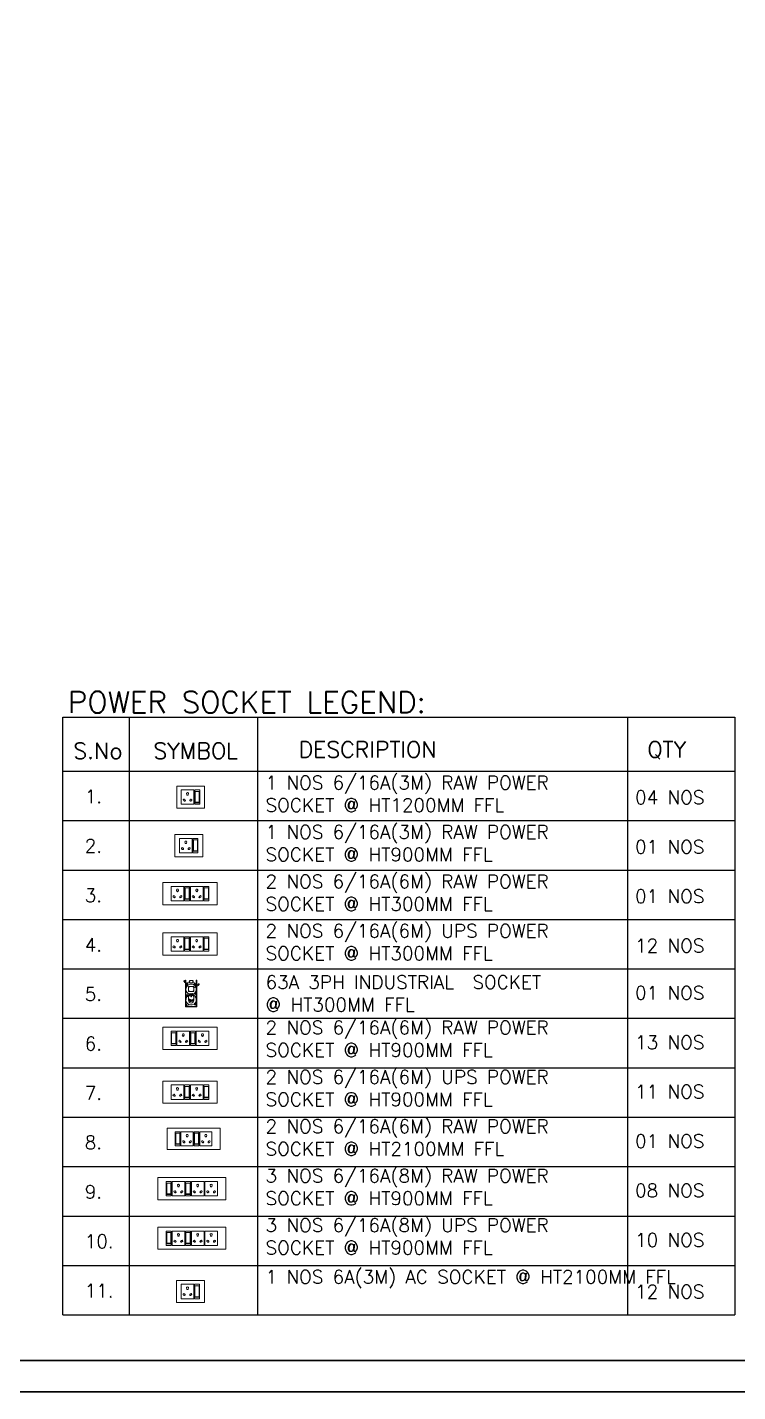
# Model space of a CAD drawing. Header units: millimetres. Extents: x 3552052 to 4144896, y -707811 to -630695.
# Drawn here: x 3558836 to 3564122, y -666372 to -656214 of the extents above; entities that cross this region are included whole.
import ezdxf

# ---------------------------------------------------------------- set-up
doc = ezdxf.new("R2010")
doc.units = ezdxf.units.MM
doc.header["$LTSCALE"] = 6
doc.header["$MEASUREMENT"] = 0
doc.linetypes.add('ACAD_ISO04W100', pattern=[30, 24, -3, 0, -3])
doc.layers.get('0').update_dxf_attribs({"linetype": 'CONTINUOUS', "lineweight": 0})
for name, color, linetype, lineweight in [('axes', 40, 'ACAD_ISO04W100', 0), ('ELE 32A 3PH INDUSTRIAL SOCKET', 1, 'CONTINUOUS', 0), ('ELE 63A 3PH INDUSTRIAL SOCKET', 1, 'CONTINUOUS', 0), ('ELE-1 NO 6-16A RAW POWER SOCKET', 1, 'CONTINUOUS', 0), ('ELE-2NOS OF 6-16 RAW POWER SOCKET', 1, 'CONTINUOUS', 0), ('ELE-3NOS 6-16A POWER SOCKET', 5, 'CONTINUOUS', 0), ('ELE-8M 6-16A UPS SOCKET', 223, 'CONTINUOUS', 0), ('ELE-LIGHTING WIRRING', 7, 'CONTINUOUS', 0), ('ELE. 2N0S OF 6-16 UPS SOCKETS', 191, 'CONTINUOUS', 0)]:
    doc.layers.add(name, color=color, linetype=linetype, lineweight=lineweight)
doc.layers.add('ELE-6A AC SOCKET', color=7, linetype='CONTINUOUS', lineweight=0, true_color=0x00ceb6)
doc.styles.add('ROMANS', font='romans.shx')

# ---------------------------------------------------------------- blocks, each defined once
blk = doc.blocks.new('6-16A RAW POWER SOCKET 3M')
at = {"layer": 'ELE-1 NO 6-16A RAW POWER SOCKET', "lineweight": 0}
for p, q in [((0, 57.9), (72.3, 57.9)), ((0, 57.9), (72.3, 57.9)), ((0, 32.7), (0, 57.9)), ((0, 57.9), (0, 32.7)), ((72.3, 32.7), (0, 32.7)), ((0, 28.5), (0, -34.8)), ((72.3, 28.5), (0, 28.5)), ((7.9, 55.8), (64.4, 55.8)), ((7.9, 34.8), (7.9, 55.8)), ((64.4, 34.8), (7.9, 34.8)), ((61.9, 55.8), (61.9, 34.8)), ((64.4, 55.8), (64.4, 34.8)), ((72.3, 57.9), (72.3, 32.7)), ((72.3, -34.8), (72.3, 28.5)), ((0, -34.8), (72.3, -34.8))]:
    blk.add_line(p, q, dxfattribs=at)
blk.add_lwpolyline([(92, 82.1), (92, -57.5), (-19.7, -57.5), (-19.7, 82.1)], close=True, dxfattribs=at)
for centre, radius, start, end in [((18.3, -3.1), 4.93, 37.15837, 322.84163), ((23.3, -3.1), 3.14, 251.40312, 108.59688), ((50.3, 14.9), 4.24, 357.48997, 264.73109), ((53.2, 11.6), 3.43, 194.90486, 67.31619), ((50.3, -21.2), 4.24, 95.26891, 2.51003), ((53.2, -17.8), 3.43, 292.68381, 165.09514)]:
    blk.add_arc(centre, radius, start, end, dxfattribs=at)
blk = doc.blocks.new('6 MODULES RAW POWER')
at = {"layer": 'ELE-2NOS OF 6-16 RAW POWER SOCKET', "color": 1, "lineweight": 0, "ltscale": 300}
for p, q in [((-6.1, 92), (-6.1, 19.7)), ((-6.1, 92), (-6.1, 19.7)), ((19.1, 92), (-6.1, 92)), ((-6.1, 92), (19.1, 92)), ((-4, 84.2), (-4, 27.6)), ((17, 84.2), (-4, 84.2)), ((17, 27.6), (17, 84.2)), ((19.1, 19.7), (19.1, 92)), ((23.3, 92), (86.6, 92)), ((23.3, 19.7), (23.3, 92)), ((86.6, 92), (86.6, 19.7)), ((90.8, 92), (90.8, 19.7)), ((90.8, 92), (90.8, 19.7)), ((116, 92), (90.8, 92)), ((90.8, 92), (116, 92)), ((92.9, 84.2), (92.9, 27.6)), ((113.9, 84.2), (92.9, 84.2)), ((113.9, 27.6), (113.9, 84.2)), ((116, 19.7), (116, 92)), ((120.2, 19.7), (120.2, 92)), ((120.2, 92), (183.6, 92)), ((183.6, 92), (183.6, 19.7)), ((-6.1, 19.7), (19.1, 19.7)), ((-4, 30.1), (17, 30.1)), ((-4, 27.6), (17, 27.6)), ((86.6, 19.7), (23.3, 19.7)), ((90.8, 19.7), (116, 19.7)), ((92.9, 30.1), (113.9, 30.1)), ((92.9, 27.6), (113.9, 27.6)), ((183.6, 19.7), (120.2, 19.7))]:
    blk.add_line(p, q, dxfattribs=at)
blk.add_lwpolyline([(-48.5, 0), (226, 0), (226, 111.7), (-48.5, 111.7)], close=True, dxfattribs=at)
for centre, radius, start, end in [((55, 73.7), 4.93, 307.15837, 232.84163), ((151.9, 73.7), 4.93, 307.15837, 232.84163), ((36.9, 41.8), 4.25, 5.26891, 272.51003), ((40.3, 38.8), 3.43, 202.68381, 75.09514), ((55, 68.8), 3.14, 161.40312, 18.59688), ((69.7, 38.8), 3.43, 104.90486, 337.31619), ((73, 41.8), 4.25, 267.48997, 174.73109), ((133.8, 41.8), 4.25, 5.26891, 272.51003), ((137.2, 38.8), 3.43, 202.68381, 75.09514), ((151.9, 68.8), 3.14, 161.40312, 18.59688), ((166.6, 38.8), 3.43, 104.90486, 337.31619), ((169.9, 41.8), 4.25, 267.48997, 174.73109)]:
    blk.add_arc(centre, radius, start, end, dxfattribs=at)
blk = doc.blocks.new('6MODULE-UPS')
at = {"layer": 'ELE. 2N0S OF 6-16 UPS SOCKETS', "color": 223, "lineweight": 0}
for p, q in [((-5.7, 91.9), (-5.7, 19.7)), ((-5.7, 91.9), (-5.7, 19.7)), ((19.4, 91.9), (-5.7, 91.9)), ((-5.7, 91.9), (19.4, 91.9)), ((-3.6, 84), (-3.6, 27.6)), ((17.3, 84), (-3.6, 84)), ((17.3, 27.6), (17.3, 84)), ((19.4, 19.7), (19.4, 91.9)), ((23.6, 91.9), (86.9, 91.9)), ((23.6, 19.7), (23.6, 91.9)), ((86.9, 91.9), (86.9, 19.7)), ((91.1, 91.9), (91.1, 19.7)), ((91.1, 91.9), (91.1, 19.7)), ((116.2, 91.9), (91.1, 91.9)), ((91.1, 91.9), (116.2, 91.9)), ((93.2, 84), (93.2, 27.6)), ((114.1, 84), (93.2, 84)), ((114.1, 27.6), (114.1, 84)), ((116.2, 19.7), (116.2, 91.9)), ((120.4, 19.7), (120.4, 91.9)), ((120.4, 91.9), (183.6, 91.9)), ((183.6, 91.9), (183.6, 19.7)), ((-5.7, 19.7), (19.4, 19.7)), ((-3.6, 30.1), (17.3, 30.1)), ((-3.6, 27.6), (17.3, 27.6)), ((86.9, 19.7), (23.6, 19.7)), ((91.1, 19.7), (116.2, 19.7)), ((93.2, 30.1), (114.1, 30.1)), ((93.2, 27.6), (114.1, 27.6)), ((183.6, 19.7), (120.4, 19.7))]:
    blk.add_line(p, q, dxfattribs=at)
blk.add_lwpolyline([(-48.1, 0), (226, 0), (226, 111.6), (-48.1, 111.6)], close=True, dxfattribs=at)
for centre, radius, start, end in [((55.3, 73.6), 4.92, 307.15837, 232.84163), ((55.3, 68.7), 3.14, 161.40312, 18.59688), ((152, 73.6), 4.92, 307.15837, 232.84163), ((152, 68.7), 3.14, 161.40312, 18.59688), ((37.2, 41.7), 4.24, 5.26891, 272.51003), ((40.6, 38.8), 3.42, 202.68381, 75.09514), ((69.9, 38.8), 3.42, 104.90486, 337.31619), ((73.3, 41.7), 4.24, 267.48997, 174.73109), ((134, 41.7), 4.24, 5.26891, 272.51003), ((137.3, 38.8), 3.42, 202.68381, 75.09514), ((166.7, 38.8), 3.42, 104.90486, 337.31619), ((170, 41.7), 4.24, 267.48997, 174.73109)]:
    blk.add_arc(centre, radius, start, end, dxfattribs=at)
blk = doc.blocks.new('543WYH')
at = {"layer": 'ELE-2NOS OF 6-16 RAW POWER SOCKET', "color": 30, "linetype": 'ByBlock', "lineweight": 0}
for p, q in [((-123.5, -57), (-123.5, -90.8)), ((-26.5, -57), (-123.5, -57)), ((-26.5, -57), (-123.5, -57)), ((-123.5, -90.8), (-26.5, -90.8)), ((-113, -59.8), (-113, -88)), ((-37, -59.8), (-113, -59.8)), ((-113, -88), (-37, -88)), ((-109.6, -59.8), (-109.6, -88)), ((-37, -88), (-37, -59.8)), ((-26.5, -57), (-26.5, -90.8)), ((-26.5, -90.8), (-26.5, -57)), ((-123.5, -96.4), (-26.5, -96.4)), ((-123.5, -181.4), (-123.5, -96.4)), ((-26.5, -181.4), (-123.5, -181.4)), ((-26.5, -96.4), (-26.5, -181.4)), ((-123.5, -187.1), (-123.5, -220.9)), ((-26.5, -187.1), (-123.5, -187.1)), ((-26.5, -187.1), (-123.5, -187.1)), ((-123.5, -220.9), (-26.5, -220.9)), ((-123.5, -311.5), (-123.5, -226.5)), ((-123.5, -226.5), (-26.5, -226.5)), ((-113, -189.9), (-113, -218)), ((-37, -189.9), (-113, -189.9)), ((-113, -218), (-37, -218)), ((-109.6, -189.9), (-109.6, -218)), ((-37, -218), (-37, -189.9)), ((-26.5, -187.1), (-26.5, -220.9)), ((-26.5, -220.9), (-26.5, -187.1)), ((-26.5, -226.5), (-26.5, -311.5)), ((-26.5, -311.5), (-123.5, -311.5)), ((-123.5, -402.2), (-123.5, -317.1)), ((-123.5, -317.1), (-26.5, -317.1)), ((-26.5, -317.1), (-26.5, -402.2)), ((-26.5, -402.2), (-123.5, -402.2))]:
    blk.add_line(p, q, dxfattribs=at)
blk.add_lwpolyline([(-150, 0), (-150, -459.1), (0, -459.1), (0, 0)], close=True, dxfattribs=at)
for centre, radius, start, end in [((-97.9, -119.2), 4.6, 112.68381, 345.09514), ((-97.9, -158.6), 4.6, 14.90486, 247.31619), ((-93.9, -114.7), 5.7, 275.26891, 182.51003), ((-93.9, -163.1), 5.7, 177.48997, 84.73109), ((-57.7, -138.9), 4.22, 71.40312, 288.59688), ((-51, -138.9), 6.62, 217.15837, 142.84163), ((-97.9, -249.3), 4.6, 112.68381, 345.09514), ((-93.9, -244.8), 5.7, 275.26891, 182.51003), ((-57.7, -269), 4.22, 71.40312, 288.59688), ((-51, -269), 6.62, 217.15837, 142.84163), ((-97.9, -288.7), 4.6, 14.90486, 247.31619), ((-97.9, -339.9), 4.6, 112.68381, 345.09514), ((-93.9, -293.2), 5.7, 177.48997, 84.73109), ((-93.9, -335.4), 5.7, 275.26891, 182.51003), ((-57.7, -359.7), 4.22, 71.40312, 288.59688), ((-51, -359.7), 6.62, 217.15837, 142.84163), ((-97.9, -379.4), 4.6, 14.90486, 247.31619), ((-93.9, -383.9), 5.7, 177.48997, 84.73109)]:
    blk.add_arc(centre, radius, start, end, dxfattribs=at)
blk = doc.blocks.new('543E')
at = {"layer": 'ELE. 2N0S OF 6-16 UPS SOCKETS', "color": 72, "linetype": 'ByBlock', "lineweight": 0}
for p, q in [((-123.5, -57), (-123.5, -90.8)), ((-26.5, -57), (-123.5, -57)), ((-26.5, -57), (-123.5, -57)), ((-123.5, -90.8), (-26.5, -90.8)), ((-113, -59.8), (-113, -88)), ((-37, -59.8), (-113, -59.8)), ((-113, -88), (-37, -88)), ((-109.6, -59.8), (-109.6, -88)), ((-37, -88), (-37, -59.8)), ((-26.5, -57), (-26.5, -90.8)), ((-26.5, -90.8), (-26.5, -57)), ((-123.5, -96.4), (-26.5, -96.4)), ((-123.5, -181.4), (-123.5, -96.4)), ((-26.5, -181.4), (-123.5, -181.4)), ((-26.5, -96.4), (-26.5, -181.4)), ((-123.5, -187.1), (-123.5, -220.9)), ((-26.5, -187.1), (-123.5, -187.1)), ((-26.5, -187.1), (-123.5, -187.1)), ((-123.5, -220.9), (-26.5, -220.9)), ((-123.5, -311.5), (-123.5, -226.5)), ((-123.5, -226.5), (-26.5, -226.5)), ((-113, -189.9), (-113, -218)), ((-37, -189.9), (-113, -189.9)), ((-113, -218), (-37, -218)), ((-109.6, -189.9), (-109.6, -218)), ((-37, -218), (-37, -189.9)), ((-26.5, -187.1), (-26.5, -220.9)), ((-26.5, -220.9), (-26.5, -187.1)), ((-26.5, -226.5), (-26.5, -311.5)), ((-26.5, -311.5), (-123.5, -311.5)), ((-123.5, -402.2), (-123.5, -317.1)), ((-123.5, -317.1), (-26.5, -317.1)), ((-26.5, -317.1), (-26.5, -402.2)), ((-26.5, -402.2), (-123.5, -402.2))]:
    blk.add_line(p, q, dxfattribs=at)
blk.add_lwpolyline([(-150, 0), (-150, -459.1), (0, -459.1), (0, 0)], close=True, dxfattribs=at)
for centre, radius, start, end in [((-97.9, -119.2), 4.6, 112.68381, 345.09514), ((-97.9, -158.6), 4.6, 14.90486, 247.31619), ((-93.9, -114.7), 5.7, 275.26891, 182.51003), ((-93.9, -163.1), 5.7, 177.48997, 84.73109), ((-57.7, -138.9), 4.22, 71.40312, 288.59688), ((-51, -138.9), 6.62, 217.15837, 142.84163), ((-97.9, -249.3), 4.6, 112.68381, 345.09514), ((-93.9, -244.8), 5.7, 275.26891, 182.51003), ((-57.7, -269), 4.22, 71.40312, 288.59688), ((-51, -269), 6.62, 217.15837, 142.84163), ((-97.9, -288.7), 4.6, 14.90486, 247.31619), ((-97.9, -339.9), 4.6, 112.68381, 345.09514), ((-93.9, -293.2), 5.7, 177.48997, 84.73109), ((-93.9, -335.4), 5.7, 275.26891, 182.51003), ((-57.7, -359.7), 4.22, 71.40312, 288.59688), ((-51, -359.7), 6.62, 217.15837, 142.84163), ((-97.9, -379.4), 4.6, 14.90486, 247.31619), ((-93.9, -383.9), 5.7, 177.48997, 84.73109)]:
    blk.add_arc(centre, radius, start, end, dxfattribs=at)
blk = doc.blocks.new('RTUH 6U')
at = {"layer": 'ELE-2NOS OF 6-16 RAW POWER SOCKET', "color": 30, "lineweight": 0, "ltscale": 300}
for p, q in [((-311.5, -26.5), (-226.5, -26.5)), ((-311.5, -123.5), (-311.5, -26.5)), ((-226.5, -26.5), (-226.5, -123.5)), ((-187.1, -26.5), (-220.9, -26.5)), ((-220.9, -26.5), (-220.9, -123.5)), ((-189.9, -37), (-218, -37)), ((-218, -37), (-218, -113)), ((-189.9, -40.4), (-218, -40.4)), ((-189.9, -113), (-189.9, -37)), ((-187.1, -123.5), (-187.1, -26.5)), ((-187.1, -123.5), (-187.1, -26.5)), ((-181.4, -123.5), (-181.4, -26.5)), ((-181.4, -26.5), (-96.4, -26.5)), ((-96.4, -26.5), (-96.4, -123.5)), ((-57, -26.5), (-90.8, -26.5)), ((-90.8, -26.5), (-90.8, -123.5)), ((-59.8, -37), (-88, -37)), ((-88, -37), (-88, -113)), ((-59.8, -40.4), (-88, -40.4)), ((-59.8, -113), (-59.8, -37)), ((-57, -123.5), (-57, -26.5)), ((-57, -123.5), (-57, -26.5)), ((-226.5, -123.5), (-311.5, -123.5)), ((-187.1, -123.5), (-220.9, -123.5)), ((-220.9, -123.5), (-187.1, -123.5)), ((-218, -113), (-189.9, -113)), ((-96.4, -123.5), (-181.4, -123.5)), ((-57, -123.5), (-90.8, -123.5)), ((-90.8, -123.5), (-57, -123.5)), ((-88, -113), (-59.8, -113))]:
    blk.add_line(p, q, dxfattribs=at)
blk.add_lwpolyline([(0, 0), (-368.5, 0), (-368.5, -150), (0, -150)], close=True, dxfattribs=at)
for centre, radius, start, end in [((-293.2, -56.1), 5.7, 87.48997, 354.73109), ((-288.7, -52.1), 4.6, 284.90486, 157.31619), ((-269, -92.3), 4.22, 341.40312, 198.59688), ((-249.3, -52.1), 4.6, 22.68381, 255.09514), ((-244.8, -56.1), 5.7, 185.26891, 92.51003), ((-163.1, -56.1), 5.7, 87.48997, 354.73109), ((-158.6, -52.1), 4.6, 284.90486, 157.31619), ((-138.9, -92.3), 4.22, 341.40312, 198.59688), ((-119.2, -52.1), 4.6, 22.68381, 255.09514), ((-114.7, -56.1), 5.7, 185.26891, 92.51003), ((-269, -99), 6.62, 127.15837, 52.84163), ((-138.9, -99), 6.62, 127.15837, 52.84163)]:
    blk.add_arc(centre, radius, start, end, dxfattribs=at)
blk = doc.blocks.new('5Y3AQY')
at = {"layer": 'ELE. 2N0S OF 6-16 UPS SOCKETS', "color": 72, "lineweight": 0}
for p, q in [((-311.5, -26.5), (-277.7, -26.5)), ((-311.5, -123.5), (-311.5, -26.5)), ((-311.5, -123.5), (-311.5, -26.5)), ((-308.7, -37), (-280.5, -37)), ((-308.7, -113), (-308.7, -37)), ((-308.7, -40.4), (-280.5, -40.4)), ((-280.5, -37), (-280.5, -113)), ((-277.7, -26.5), (-277.7, -123.5)), ((-272.1, -26.5), (-272.1, -123.5)), ((-187.1, -26.5), (-272.1, -26.5)), ((-187.1, -123.5), (-187.1, -26.5)), ((-181.4, -26.5), (-147.6, -26.5)), ((-181.4, -123.5), (-181.4, -26.5)), ((-181.4, -123.5), (-181.4, -26.5)), ((-178.6, -37), (-150.4, -37)), ((-178.6, -113), (-178.6, -37)), ((-178.6, -40.4), (-150.4, -40.4)), ((-150.4, -37), (-150.4, -113)), ((-147.6, -26.5), (-147.6, -123.5)), ((-57, -26.5), (-142, -26.5)), ((-142, -26.5), (-142, -123.5)), ((-57, -123.5), (-57, -26.5)), ((-311.5, -123.5), (-277.7, -123.5)), ((-277.7, -123.5), (-311.5, -123.5)), ((-280.5, -113), (-308.7, -113)), ((-272.1, -123.5), (-187.1, -123.5)), ((-181.4, -123.5), (-147.6, -123.5)), ((-147.6, -123.5), (-181.4, -123.5)), ((-150.4, -113), (-178.6, -113)), ((-142, -123.5), (-57, -123.5))]:
    blk.add_line(p, q, dxfattribs=at)
blk.add_lwpolyline([(-368.5, 0), (0, 0), (0, -150), (-368.5, -150)], close=True, dxfattribs=at)
for centre, radius, start, end in [((-253.8, -56.1), 5.7, 87.48997, 354.73109), ((-249.3, -52.1), 4.6, 284.90486, 157.31619), ((-229.6, -92.3), 4.22, 341.40312, 198.59688), ((-209.8, -52.1), 4.6, 22.68381, 255.09514), ((-205.3, -56.1), 5.7, 185.26891, 92.51003), ((-123.7, -56.1), 5.7, 87.48997, 354.73109), ((-119.2, -52.1), 4.6, 284.90486, 157.31619), ((-99.5, -92.3), 4.22, 341.40312, 198.59688), ((-79.7, -52.1), 4.6, 22.68381, 255.09514), ((-75.2, -56.1), 5.7, 185.26891, 92.51003), ((-229.6, -99), 6.62, 127.15837, 52.84163), ((-99.5, -99), 6.62, 127.15837, 52.84163)]:
    blk.add_arc(centre, radius, start, end, dxfattribs=at)
blk = doc.blocks.new('4SWUEH')
at = {"layer": 'ELE-1 NO 6-16A RAW POWER SOCKET', "color": 30, "lineweight": 0}
for p, q in [((-155, -26.5), (-121.2, -26.5)), ((-155, -123.5), (-155, -26.5)), ((-155, -123.5), (-155, -26.5)), ((-152.2, -37), (-124, -37)), ((-152.2, -113), (-152.2, -37)), ((-152.2, -40.4), (-124, -40.4)), ((-124, -37), (-124, -113)), ((-121.2, -26.5), (-121.2, -123.5)), ((-115.5, -26.5), (-115.5, -123.5)), ((-30.5, -26.5), (-115.5, -26.5)), ((-30.5, -123.5), (-30.5, -26.5)), ((-155, -123.5), (-121.2, -123.5)), ((-121.2, -123.5), (-155, -123.5)), ((-124, -113), (-152.2, -113)), ((-115.5, -123.5), (-30.5, -123.5))]:
    blk.add_line(p, q, dxfattribs=at)
blk.add_lwpolyline([(-187.5, 0), (0, 0), (0, -150), (-187.5, -150)], close=True, dxfattribs=at)
for centre, radius, start, end in [((-97.3, -56.1), 5.7, 87.48997, 354.73109), ((-92.8, -52.1), 4.6, 284.90486, 157.31619), ((-73, -92.3), 4.22, 341.40312, 198.59688), ((-53.3, -52.1), 4.6, 22.68381, 255.09514), ((-48.8, -56.1), 5.7, 185.26891, 92.51003), ((-73, -99), 6.62, 127.15837, 52.84163)]:
    blk.add_arc(centre, radius, start, end, dxfattribs=at)
blk = doc.blocks.new('54Y')
at = {"layer": 'ELE. 2N0S OF 6-16 UPS SOCKETS', "color": 140, "lineweight": 0}
for p, q in [((26.5, 311.5), (26.5, 277.7)), ((26.5, 277.7), (26.5, 311.5)), ((26.5, 311.5), (123.5, 311.5)), ((26.5, 311.5), (123.5, 311.5)), ((123.5, 277.7), (26.5, 277.7)), ((37, 280.5), (37, 308.7)), ((37, 308.7), (113, 308.7)), ((113, 280.5), (37, 280.5)), ((109.6, 308.7), (109.6, 280.5)), ((113, 308.7), (113, 280.5)), ((123.5, 311.5), (123.5, 277.7)), ((123.5, 272.1), (26.5, 272.1)), ((26.5, 272.1), (26.5, 187.1)), ((26.5, 187.1), (123.5, 187.1)), ((123.5, 187.1), (123.5, 272.1)), ((26.5, 181.4), (26.5, 147.6)), ((26.5, 147.6), (26.5, 181.4)), ((26.5, 181.4), (123.5, 181.4)), ((26.5, 181.4), (123.5, 181.4)), ((123.5, 147.6), (26.5, 147.6)), ((26.5, 142), (26.5, 57)), ((123.5, 142), (26.5, 142)), ((37, 150.4), (37, 178.6)), ((37, 178.6), (113, 178.6)), ((113, 150.4), (37, 150.4)), ((109.6, 178.6), (109.6, 150.4)), ((113, 178.6), (113, 150.4)), ((123.5, 181.4), (123.5, 147.6)), ((123.5, 57), (123.5, 142)), ((26.5, 57), (123.5, 57))]:
    blk.add_line(p, q, dxfattribs=at)
blk.add_lwpolyline([(150, 368.5), (150, 0), (0, 0), (0, 368.5)], close=True, dxfattribs=at)
for centre, radius, start, end in [((51, 229.6), 6.62, 37.15837, 322.84163), ((57.7, 229.6), 4.22, 251.40312, 108.59688), ((93.9, 253.8), 5.7, 357.48997, 264.73109), ((93.9, 205.3), 5.7, 95.26891, 2.51003), ((97.9, 249.3), 4.6, 194.90486, 67.31619), ((97.9, 209.8), 4.6, 292.68381, 165.09514), ((51, 99.5), 6.62, 37.15837, 322.84163), ((57.7, 99.5), 4.22, 251.40312, 108.59688), ((93.9, 123.7), 5.7, 357.48997, 264.73109), ((97.9, 119.2), 4.6, 194.90486, 67.31619), ((93.9, 75.2), 5.7, 95.26891, 2.51003), ((97.9, 79.7), 4.6, 292.68381, 165.09514)]:
    blk.add_arc(centre, radius, start, end, dxfattribs=at)
blk = doc.blocks.new('32A 1PH INDUSTRIAL SOCKETS')
at = {"layer": 'ELE 63A 3PH INDUSTRIAL SOCKET', "lineweight": 0}
for points in [[(-366, 47), (-366, 47), (-366, 47), (-366, 48), (-366, 48), (-367, 48), (-367, 47), (-367, 47)], [(-366, 45), (-366, 45), (-366, 46), (-366, 46), (-366, 46), (-367, 46), (-367, 46), (-367, 45)]]:
    blk.add_hatch(color=1, dxfattribs=at).paths.add_polyline_path(points)
at = {"layer": 'ELE 63A 3PH INDUSTRIAL SOCKET', "color": 1, "lineweight": 0, "ltscale": 0.225}
blk.add_lwpolyline([(-501, -104), (-501, -97), (-7, -97), (-7, 97), (-501, 97), (-501, 104), (0, 104), (0, -104)], close=True, dxfattribs=at)
at = {"layer": 'ELE 63A 3PH INDUSTRIAL SOCKET', "color": 1, "lineweight": 0}
for points in [[(-495, 32), (-477, 32), (-477, 29), (-458, 34), (-477, 39), (-477, 36), (-495, 36)], [(-402, 65), (-449, 65), (-449, -65), (-421, -65)], [(-426, 136), (-426, 139), (-426, 142)], [(-407, 88), (-426, 88)], [(-423, 134), (-423, 139), (-423, 144)], [(-412, 139), (-419, 139), (-419, 147)], [(-419, 139), (-419, 130)], [(-417, 98), (-417, 76)], [(-417, 88), (-417, 88)], [(-417, 88), (-417, 88)], [(-413, 106), (-361, 92)], [(-395, 110), (-397, 139), (-408, 139)], [(-404, 104), (-404, 65)], [(-400, 90), (-390, 80)], [(-398, 93), (-388, 83)], [(-370, 74), (-397, 139)], [(-391, 88), (-391, 88)], [(-374, 55), (-374, 53), (-374, 52), (-374, 51)], [(-370, 60), (-371, 59), (-372, 58), (-373, 57)], [(-372, 52), (-373, 53), (-372, 55), (-372, 57), (-368, 53)], [(-372, 50), (-371, 49), (-370, 48), (-368, 48)], [(-372, 48), (-371, 47), (-370, 46), (-369, 46)], [(-366, 60), (-368, 59), (-370, 59), (-370, 58)], [(-370, 59), (-366, 55)], [(-363, 60), (-365, 61), (-366, 61), (-368, 61)], [(-367, 52), (-363, 48)], [(-366, 47), (-365, 47), (-363, 48), (-363, 49)], [(-366, 46), (-365, 46), (-363, 46), (-362, 47)], [(-365, 54), (-361, 50), (-361, 52), (-360, 53), (-360, 54)], [(-361, 57), (-362, 58), (-363, 59), (-364, 59)], [(-364, 55), (-364, 55)], [(-359, 55), (-359, 57), (-360, 58), (-361, 59)], [(-360, 48), (-359, 50), (-359, 52), (-359, 53)], [(-133, 97), (-329, 97)], [(-221, 25), (-252, 25), (-252, 15), (-221, 15)], [(-242, 62), (-244, 60), (-245, 59), (-246, 57), (-246, 55), (-247, 53), (-246, 51), (-245, 49)], [(-246, 15), (-246, -15)], [(-246, 4), (-189, 4), (-189, -4), (-246, -4)], [(-235, 25), (-237, 31), (-239, 37), (-242, 43), (-245, 49), (-243, 45)], [(-222, 25), (-222, 15)], [(-174, -52), (-172, -52), (-167, -52), (-163, -51), (-159, -50), (-154, -48), (-150, -46), (-146, -43), (-143, -40), (-139, -37), (-136, -33), (-134, -29), (-131, -24), (-130, -20), (-128, -15), (-127, -10), (-126, -5), (-126, 0), (-126, 4), (-127, 8)], [(-152, 49), (-141, 50), (-138, 48), (-135, 45), (-132, 42), (-129, 38), (-126, 34), (-123, 29), (-121, 24), (-120, 20), (-127, 8), (-134, 10)], [(-128, 21), (-120, 20)], [(-107, -24), (-114, -30), (-126, -30), (-119, -24), (-117, -18), (-116, -12), (-115, -6), (-115, 0), (-115, 5), (-116, 10), (-116, 15), (-117, 20), (-121, 15), (-123, 15)], [(-126, -30), (-124, -24), (-122, -18), (-121, -12), (-120, -6), (-120, 0), (-120, 5), (-120, 10), (-121, 15)], [(-120, 20), (-117, 20)], [(-495, -33), (-477, -33), (-477, -36), (-458, -31), (-477, -26), (-477, -29), (-495, -29)], [(-487, -123), (-487, -126), (-487, -129)], [(-484, -121), (-484, -126), (-484, -132)], [(-480, -135), (-480, -118)], [(-473, -126), (-480, -126)], [(-469, -126), (-458, -126), (-450, -92)], [(-429, -65), (-429, -78), (-436, -78), (-436, -76), (-440, -76), (-440, -78), (-447, -78), (-447, -65)], [(-429, -67), (-447, -67)], [(-429, -71), (-447, -71)], [(-436, -71), (-440, -67)], [(-438, -84), (-438, -63)], [(-133, -97), (-329, -97)], [(-221, -25), (-252, -25), (-252, -15), (-221, -15)], [(-227, -25), (-225, -31), (-223, -37), (-220, -43), (-217, -49), (-220, -43), (-223, -36)], [(-222, -15), (-222, -25)], [(-221, -4), (-221, -26), (-215, -26), (-213, -30), (-210, -33), (-208, -37), (-204, -40), (-201, -43), (-197, -46), (-193, -48), (-189, -50), (-185, -51), (-181, -52), (-177, -52)], [(-220, -62), (-218, -60), (-217, -59), (-216, -57), (-216, -55), (-216, -53), (-216, -51), (-217, -49)], [(-49, -106), (-101, -92)], [(-58, -88), (-34, -88)], [(-45, -98), (-45, -78)], [(-45, -88), (-45, -88)]]:
    blk.add_lwpolyline(points, dxfattribs=at)
at = {"layer": 'ELE 63A 3PH INDUSTRIAL SOCKET', "color": 1, "lineweight": 0, "ltscale": 0.036667}
blk.add_lwpolyline([(-491, 30), (-491, -27)], dxfattribs=at)
at = {"layer": 'ELE 63A 3PH INDUSTRIAL SOCKET', "color": 1, "lineweight": 0}
for points in [[(-412, 106, 0.580946), (-435, 83), (-429, 65)], [(-235, -25, -2.970687), (-280, 84), (-278, 83), (-276, 83), (-274, 83), (-272, 83), (-271, 84), (-269, 86), (-268, 87)], [(-417, -62), (-415, -60), (-414, -59), (-413, -57), (-412, -55), (-412, -53), (-413, -51), (-414, -49, -0.770115), (-280, 84, 0.770115), (-414, -49)], [(-227, 25, -0.494902), (-84, 84), (-82, 83), (-80, 83), (-78, 83), (-76, 83), (-74, 84), (-72, 86), (-71, 87)], [(-177, -52), (-173, -52), (-169, -51), (-166, -50), (-162, -48), (-158, -46), (-154, -43), (-150, -40), (-147, -37), (-144, -33), (-141, -29), (-139, -24), (-137, -20), (-136, -15), (-135, -10), (-134, -5), (-134, 0), (-134, 5), (-134, 10), (-128, 21), (-130, 25), (-132, 29), (-135, 34), (-138, 37), (-141, 41), (-144, 44), (-148, 46), (-152, 49), (-156, 47), (-158, 48), (-162, 50), (-167, 51), (-171, 52), (-175, 52, 0.278874), (-215, 26), (-221, 26), (-221, 4)], [(-46, 62), (-47, 60), (-48, 59), (-49, 57), (-50, 55), (-50, 53), (-49, 51), (-49, 49, -0.770115), (-182, -84), (-184, -83), (-186, -83), (-188, -83), (-190, -83), (-192, -84), (-193, -86), (-195, -87)], [(-155, -48), (-125, -48, 0.407317), (-70, 0, 0.415703), (-125, 48), (-138, 48)], [(-119, -24), (-107, -24), (-105, -18), (-104, -12), (-103, -6), (-103, 0, 0.169576), (-119, 46), (-136, 46)], [(-243, -45, -0.430134), (-379, -84), (-380, -83), (-382, -83), (-384, -83), (-386, -83), (-388, -84), (-390, -86), (-391, -87)], [(-49, -106, 0.580946), (-27, -83), (-41, -32)]]:
    blk.add_lwpolyline(points, format="xyb", dxfattribs=at)
for points in [[(-380, -51), (-380, 51), (-288, 51), (-288, -51)], [(-372, 39), (-371, 39), (-370, 40), (-369, 41), (-369, 42), (-369, 43), (-369, 44), (-369, 45), (-370, 45), (-371, 46), (-372, 46), (-373, 46), (-374, 45), (-375, 45), (-375, 44), (-375, 43), (-375, 42), (-375, 41), (-374, 40), (-373, 39)], [(-296, 39), (-295, 39), (-294, 40), (-293, 41), (-293, 42), (-293, 43), (-293, 44), (-293, 45), (-294, 45), (-295, 46), (-296, 46), (-297, 46), (-298, 45), (-299, 45), (-299, 44), (-299, 43), (-299, 42), (-299, 41), (-298, 40), (-297, 39)], [(-372, -46), (-371, -46), (-370, -45), (-369, -45), (-369, -44), (-369, -43), (-369, -42), (-369, -41), (-370, -40), (-371, -39), (-372, -39), (-373, -39), (-374, -40), (-375, -41), (-375, -42), (-375, -43), (-375, -44), (-375, -45), (-374, -45), (-373, -46)], [(-296, -46), (-295, -46), (-294, -45), (-293, -45), (-293, -44), (-293, -43), (-293, -42), (-293, -41), (-294, -40), (-295, -39), (-296, -39), (-297, -39), (-298, -40), (-299, -41), (-299, -42), (-299, -43), (-299, -44), (-299, -45), (-298, -45), (-297, -46)]]:
    blk.add_lwpolyline(points, close=True, dxfattribs=at)
for centre, radius in [((-420, 139), 11.7), ((-417, 88), 6.57), ((-394, 87), 9.32), ((-394, 86), 7.39), ((-252, 77), 18.6), ((-252, 77), 10.5), ((-55, 77), 18.6), ((-55, 77), 10.5), ((-481, -126), 11.5), ((-407, -77), 18.5), ((-407, -77), 10.6), ((-210, -77), 18.5), ((-210, -77), 10.6), ((-45, -88), 6.48)]:
    blk.add_circle(centre, radius, dxfattribs=at)
for radius, start, end in [(97.4, 59.7533, 158.0316), (97.5, 239.7992, 30.2008)]:
    blk.add_arc((-133, 0), radius, start, end, dxfattribs=at)
for points in [[(-393, 110), (-397, 110), (-394, 96)], [(-368, 75), (-372, 73), (-365, 61)], [(-452, -91), (-448, -92), (-447, -78)]]:
    blk.add_solid(points, dxfattribs=at)
blk = doc.blocks.new('EQ2WE')
at = {"layer": 'ELE-6A AC SOCKET', "lineweight": 0}
for p, q in [((-99, 170), (-215, 170)), ((-215, 170), (-215, 36)), ((-99, 36), (-99, 170)), ((-91, 36), (-91, 170)), ((-91, 170), (-45, 170)), ((-45, 170), (-91, 170)), ((-87, 51), (-87, 155)), ((-87, 155), (-48, 155)), ((-48, 155), (-48, 51)), ((-45, 170), (-45, 36)), ((-45, 170), (-45, 36)), ((-215, 36), (-99, 36)), ((-45, 36), (-91, 36)), ((-48, 55), (-87, 55)), ((-48, 51), (-87, 51))]:
    blk.add_line(p, q, dxfattribs=at)
blk.add_lwpolyline([(0, 0), (-257, 0), (-257, 206), (0, 206)], close=True, dxfattribs=at)
for centre, radius, start, end in [((-157, 136), 9.08, 307.1584, 232.8416), ((-157, 127), 5.79, 161.4031, 18.5969), ((-190, 77), 7.83, 5.2689, 272.51), ((-184, 72), 6.31, 202.6838, 75.0951), ((-130, 72), 6.31, 104.9049, 337.3162), ((-124, 77), 7.83, 267.49, 174.7311)]:
    blk.add_arc(centre, radius, start, end, dxfattribs=at)

msp = doc.modelspace()

# ---------------------------------------------------------------- linework, layer by layer
at = {"color": 7, "lineweight": 30}
for points in [[(3598232.4, -634360.2), (3598232.4, -666371.6), (3553151.2, -666371.6), (3553151.2, -634360.2)], [(3598000.6, -634592), (3598000.6, -666139.8), (3553383, -666139.8), (3553383, -634592)]]:
    msp.add_lwpolyline(points, close=True, dxfattribs=at)
at = {"layer": 'axes', "color": 7, "linetype": 'ByBlock', "lineweight": -3}
for p, q in [((3559594.5, -661351), (3559594.5, -665799.3)), ((3560548.8, -661351), (3560548.8, -665799.3)), ((3563302.8, -661351), (3563302.8, -665799.3)), ((3559100.9, -661752), (3564100.9, -661752)), ((3559100.9, -662120), (3564100.9, -662120)), ((3559100.9, -662487.9), (3564100.9, -662487.9)), ((3559100.9, -662855.8), (3564100.9, -662855.8)), ((3559100.9, -663223.8), (3564100.9, -663223.8)), ((3559100.9, -663591.7), (3564100.9, -663591.7)), ((3559100.9, -663959.6), (3564100.9, -663959.6)), ((3559100.9, -664327.6), (3564100.9, -664327.6)), ((3559100.9, -664695.5), (3564100.9, -664695.5)), ((3559100.9, -665063.5), (3564100.9, -665063.5)), ((3559100.9, -665431.4), (3564100.9, -665431.4)), ((3559100.9, -665799.3), (3564100.9, -665799.3))]:
    msp.add_line(p, q, dxfattribs=at)
msp.add_lwpolyline([(3559100.9, -665799.3), (3559100.9, -661351), (3564100.9, -661351), (3564100.9, -665799.3)], dxfattribs=at)

# ---------------------------------------------------------------- block references
at = {"layer": 'ELE 32A 3PH INDUSTRIAL SOCKET', "lineweight": -3, "xscale": 0.3986092097107173, "yscale": 0.3986092097107173, "zscale": 0.3986092097107173, "rotation": 270}
msp.add_blockref('32A 1PH INDUSTRIAL SOCKETS', (3560055.1, -663506.9), dxfattribs=at)
at = {"layer": 'ELE-1 NO 6-16A RAW POWER SOCKET', "lineweight": -3, "xscale": 1.47975865546012, "yscale": 1.47975865546012, "zscale": 1.47975865546012, "rotation": 270}
msp.add_blockref('6-16A RAW POWER SOCKET 3M', (3560033.3, -661891.6), dxfattribs=at)
at = {"layer": 'ELE-1 NO 6-16A RAW POWER SOCKET', "color": 3, "lineweight": -3, "xscale": 1.102323565417011, "yscale": 1.102323565417011, "zscale": 1.102323565417011, "rotation": 180}
msp.add_blockref('4SWUEH', (3559934.9, -662388.5), dxfattribs=at)
at = {"layer": 'ELE-2NOS OF 6-16 RAW POWER SOCKET', "color": 254, "lineweight": -3, "true_color": 0xdebad0, "xscale": 1.102323565417011, "yscale": 1.102323565417011, "zscale": 1.102323565417011, "rotation": 270}
msp.add_blockref('54Y', (3559843.9, -662580.7), dxfattribs=at)
at = {"layer": 'ELE-2NOS OF 6-16 RAW POWER SOCKET', "color": 3, "lineweight": -3, "xscale": 1.103482997015973, "yscale": 1.103482997015973, "zscale": 1.103482997015973, "rotation": 180}
msp.add_blockref('RTUH 6U', (3559843.4, -663823.3), dxfattribs=at)
at = {"layer": 'ELE-2NOS OF 6-16 RAW POWER SOCKET', "lineweight": -3, "xscale": 1.43943453868145, "yscale": 1.43943453868145, "zscale": 1.43943453868145}
msp.add_blockref('6 MODULES RAW POWER', (3559946.1, -664569.2), dxfattribs=at)
at = {"layer": 'ELE-3NOS 6-16A POWER SOCKET', "color": 254, "lineweight": -3, "true_color": 0xdebad0, "xscale": 1.103482719037267, "yscale": 1.103482719037267, "zscale": 1.103482719037267, "rotation": 90}
msp.add_blockref('543WYH', (3559807.2, -664778.1), dxfattribs=at)
at = {"layer": 'ELE-6A AC SOCKET', "color": 254, "lineweight": -3, "true_color": 0xdebad0, "xscale": 0.8040138373451763, "yscale": 0.8040138373451763, "zscale": 0.8040138373451763}
msp.add_blockref('EQ2WE', (3560153.9, -665708.5), dxfattribs=at)
at = {"layer": 'ELE-8M 6-16A UPS SOCKET', "color": 254, "lineweight": -3, "true_color": 0xdebad0, "xscale": 1.103483101196314, "yscale": 1.103483101196314, "zscale": 1.103483101196314, "rotation": 90}
msp.add_blockref('543E', (3559807.2, -665146), dxfattribs=at)
at = {"layer": 'ELE. 2N0S OF 6-16 UPS SOCKETS', "lineweight": -3, "xscale": -1.483573115028994, "yscale": 1.483573115028994, "zscale": 1.483573115028994, "rotation": 359.9999999999999}
msp.add_blockref('6MODULE-UPS', (3560178.7, -663120.5), dxfattribs=at)
at = {"layer": 'ELE. 2N0S OF 6-16 UPS SOCKETS', "color": 3, "lineweight": -3, "xscale": 1.103483361193049, "yscale": 1.103483361193049, "zscale": 1.103483361193049, "rotation": 180}
msp.add_blockref('5Y3AQY', (3559843.4, -664224.3), dxfattribs=at)

# ---------------------------------------------------------------- texts
at = {"layer": 'ELE-LIGHTING WIRRING', "color": 7, "lineweight": -3, "attachment_point": 1, "style": 'ROMANS'}
for s, insert, char_height, width in [('{\\C256;POWER SOCKET LEGEND:}', (3559138.4, -661157.5), 160.533, 3834.258), ('{\\C256;S.No}', (3559178.1, -661539.8), 120.399, 308.188), ('{\\C256;SYMBOL}', (3559774.2, -661539.8), 120.399, 308.188), ('{\\C256;DESCRIPTION}', (3560855, -661530.1), 120.399, 308.188), ('{\\C256;QTY}', (3563449.6, -661530.1), 120.399, 308.188), ('1 NOS 6/16A(3M) RAW POWER \\PSOCKET @ HT1200MM FFL ', (3560609.1, -661787), 100.333, 3411.072), ('{\\C256;1.}', (3559263.5, -661890.2), 100.33, 308.188), ('{\\C256;04 NOS\\P}', (3563358.6, -661896.9), 100.333, 746.752), ('1 NOS 6/16A(3M) RAW POWER \\PSOCKET @ HT900MM FFL ', (3560609.1, -662154.9), 100.333, 3411.072), ('{\\C256;2.}', (3559263.5, -662258.2), 100.33, 308.188), ('{\\C256;01 NOS\\P}', (3563358.6, -662264.8), 100.333, 746.752), ('2 NOS 6/16A(6M) RAW POWER \\PSOCKET @ HT300MM FFL ', (3560609.1, -662522.9), 100.333, 3411.072), ('{\\C256;3.}', (3559263.5, -662626.1), 100.33, 308.188), ('{\\C256;01 NOS\\P}', (3563358.6, -662632.8), 100.333, 746.752), ('2 NOS 6/16A(6M) UPS POWER \\PSOCKET @ HT300MM FFL ', (3560609.1, -662890.8), 100.333, 3411.072), ('{\\C256;4.}', (3559263.5, -662994), 100.33, 308.188), ('{\\C256;12 NOS\\P}', (3563358.6, -663000.7), 100.333, 746.752), ('63A 3PH INDUSTRIAL  SOCKET \\P@ HT300MM FFL ', (3560609.1, -663272.5), 100.333, 3411.072), ('{\\C256;5.}', (3559263.5, -663362), 100.33, 308.188), ('{\\C256;01 NOS\\P}', (3563358.6, -663352.1), 100.333, 746.752), ('2 NOS 6/16A(6M) RAW POWER \\PSOCKET @ HT900MM FFL ', (3560609.1, -663610.2), 100.333, 3411.072), ('{\\C256;6.}', (3559263.5, -663729.9), 100.33, 308.188), ('{\\C256;13 NOS\\P}', (3563358.6, -663720.1), 100.333, 746.752), ('2 NOS 6/16A(6M) UPS POWER \\PSOCKET @ HT900MM FFL ', (3560609.1, -663978.1), 100.333, 3411.072), ('{\\C256;7.}', (3559263.5, -664097.8), 100.33, 308.188), ('{\\C256;11 NOS\\P}', (3563358.6, -664088), 100.333, 746.752), ('2 NOS 6/16A(6M) RAW POWER \\PSOCKET @ HT2100MM FFL ', (3560609.1, -664346), 100.333, 3411.072), ('{\\C256;8.}', (3559263.5, -664465.8), 100.33, 308.188), ('{\\C256;01 NOS\\P}', (3563358.6, -664455.9), 100.333, 746.752), ('3 NOS 6/16A(8M) RAW POWER \\PSOCKET @ HT900MM FFL ', (3560609.1, -664714), 100.333, 3411.072), ('{\\C256;08 NOS\\P}', (3563358.6, -664823.9), 100.333, 746.752), ('{\\C256;9.}', (3559263.5, -664833.7), 100.33, 308.188), ('3 NOS 6/16A(8M) UPS POWER \\PSOCKET @ HT900MM FFL ', (3560609.1, -665081.9), 100.333, 3411.072), ('{\\C256;10.\\P}', (3559263.5, -665201.7), 100.33, 308.188), ('{\\C256;10 NOS\\P}', (3563358.6, -665191.8), 100.333, 746.752), ('1 NOS 6A(3M) AC SOCKET @ HT2100MM FFL ', (3560609.1, -665466.4), 100.333, 3079.742), ('{\\C256;11.}', (3559263.5, -665569.6), 100.333, 308.188), ('{\\C256;12 NOS}', (3563358.6, -665576.3), 100.333, 746.752)]:
    msp.add_mtext(s, dxfattribs=dict(at, insert=insert, char_height=char_height, width=width))

doc.saveas('drawing.dxf')
